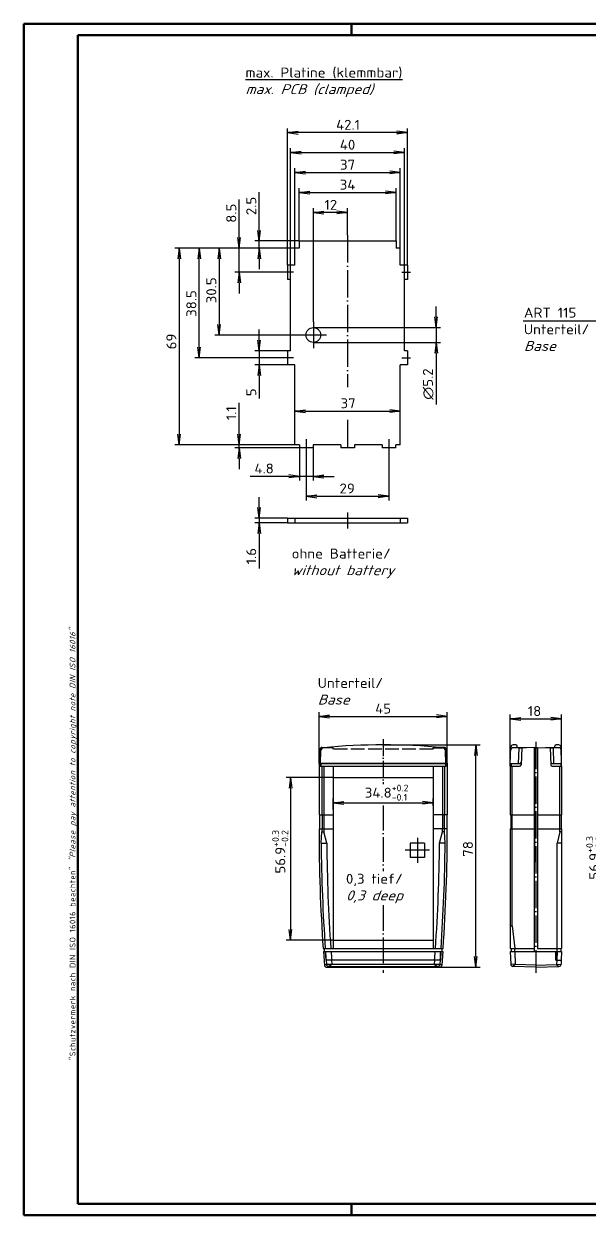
# Model space of a CAD drawing. Extents: x 1 to 593, y 1 to 419.
# Drawn here: x 1 to 199.3, y 1 to 419 of the extents above; entities that cross this region are included whole.
import ezdxf

# ---------------------------------------------------------------- set-up
doc = ezdxf.new("R2010")
doc.units = 0
doc.header["$LTSCALE"] = 0.4
doc.header["$MEASUREMENT"] = 0
doc.header["$PDMODE"] = 35
doc.header["$PDSIZE"] = -2
doc.linetypes.add('ACAD_ISO02W100', pattern=[15, 12, -3])
doc.linetypes.add('ACAD_ISO04W100', pattern=[30.5, 24, -3, 0.5, -3])
doc.layers.get('0').update_dxf_attribs({"linetype": 'CONTINUOUS'})
doc.layers.get('DEFPOINTS').update_dxf_attribs({"linetype": 'CONTINUOUS'})
doc.styles.get("Standard").update_dxf_attribs({"font": 'ISOCP.shx', "width": 1.2})
doc.dimstyles.new('PHOENIX', dxfattribs={"dimtxt": 3.5, "dimasz": 3.72, "dimexe": 1.5, "dimexo": 0, "dimgap": 2, "dimtad": 1, "dimdsep": 46, "dimtxsty": 'STANDARD', "dimblk1": '_OPEN15', "dimblk2": '_OPEN15', "dimsah": 1, "dimcen": 0, "dimclrd": 1, "dimclre": 1, "dimclrt": 5, "dimadec": 0, "dimazin": 0, "dimtfac": 0.666667, "dimtmove": 0, "dimatfit": 0, "dimldrblk": '_OPEN15', "dimfxl": 1, "dimtolj": 1, "dimarcsym": 0})

# ---------------------------------------------------------------- blocks, each defined once
blk = doc.blocks.new('_OPEN15', base_point=(1, 0))
at = {"color": 0, "linetype": 'ByBlock'}
for p, q in [((1, 0), (0, 0.13)), ((0, 0), (1, 0)), ((1, 0), (0, -0.13))]:
    blk.add_line(p, q, dxfattribs=at)
blk = doc.blocks.new('*D6')
at = {"color": 1, "linetype": 'Continuous', "lineweight": -2}
for p, q in [((109.56, 154.51), (93.06, 154.51)), ((94.56, 150.79), (94.56, 101.23)), ((109.56, 97.51), (93.06, 97.51))]:
    blk.add_line(p, q, dxfattribs=at)
at = {"layer": 'DEFPOINTS', "color": 0, "linetype": 'Continuous'}
for p in [(109.56, 154.51), (94.56, 97.51), (109.56, 97.51)]:
    blk.add_point(p, dxfattribs=at)
at = {"color": 1, "linetype": 'Continuous', "lineweight": -2, "xscale": 3.72, "yscale": 3.72, "zscale": 3.72}
for p, rotation in [((94.56, 154.51), 90), ((94.56, 97.51), 270)]:
    blk.add_blockref('_OPEN15', p, dxfattribs=dict(at, rotation=rotation))
at = {"color": 5, "linetype": 'Continuous', "insert": (90.97, 128.51), "char_height": 3.5, "attachment_point": 5, "rotation": 90}
blk.add_mtext('\\A1;56.9{\\H0.666x;\\S+0.3^ -0.2;}', dxfattribs=at)
blk = doc.blocks.new('*D9')
at = {"color": 1, "linetype": 'Continuous', "lineweight": -2}
for p, q in [((127.06, 166.01), (161.06, 166.01)), ((159.56, 91.73), (159.56, 162.29)), ((146.88, 88.01), (161.06, 88.01))]:
    blk.add_line(p, q, dxfattribs=at)
at = {"layer": 'DEFPOINTS', "color": 0, "linetype": 'Continuous'}
for p in [(127.06, 166.01), (159.56, 166.01), (146.88, 88.01)]:
    blk.add_point(p, dxfattribs=at)
at = {"color": 1, "linetype": 'Continuous', "lineweight": -2, "xscale": 3.72, "yscale": 3.72, "zscale": 3.72}
for p, rotation in [((159.56, 166.01), 90), ((159.56, 88.01), 270)]:
    blk.add_blockref('_OPEN15', p, dxfattribs=dict(at, rotation=rotation))
at = {"color": 5, "linetype": 'Continuous', "insert": (156.81, 129.51), "char_height": 3.5, "attachment_point": 5, "rotation": 90}
blk.add_mtext('\\A1;78', dxfattribs=at)
blk = doc.blocks.new('*D10')
at = {"color": 1, "linetype": 'Continuous', "lineweight": -2}
for p, q in [((104.56, 159.58), (104.56, 177.51)), ((108.28, 176.01), (145.84, 176.01)), ((149.56, 159.58), (149.56, 177.51))]:
    blk.add_line(p, q, dxfattribs=at)
at = {"layer": 'DEFPOINTS', "color": 0, "linetype": 'Continuous'}
for p in [(149.56, 176.01), (104.56, 159.58), (149.56, 159.58)]:
    blk.add_point(p, dxfattribs=at)
at = {"color": 1, "linetype": 'Continuous', "lineweight": -2, "xscale": 3.72, "yscale": 3.72, "zscale": 3.72, "rotation": 180}
blk.add_blockref('_OPEN15', (104.56, 176.01), dxfattribs=at)
at = {"color": 1, "linetype": 'Continuous', "lineweight": -2, "xscale": 3.72, "yscale": 3.72, "zscale": 3.72}
blk.add_blockref('_OPEN15', (149.56, 176.01), dxfattribs=at)
at = {"color": 5, "linetype": 'Continuous', "insert": (127.06, 178.76), "char_height": 3.5, "attachment_point": 5}
blk.add_mtext('\\A1;45', dxfattribs=at)
blk = doc.blocks.new('*D11')
at = {"color": 1, "linetype": 'Continuous', "lineweight": -2}
for p, q in [((109.56, 143.33), (109.56, 147.2)), ((144.56, 144.66), (144.56, 147.2)), ((113.28, 145.7), (140.84, 145.7))]:
    blk.add_line(p, q, dxfattribs=at)
at = {"layer": 'DEFPOINTS', "color": 0, "linetype": 'Continuous'}
for p in [(109.56, 143.33), (144.56, 145.7), (144.56, 144.66)]:
    blk.add_point(p, dxfattribs=at)
at = {"color": 1, "linetype": 'Continuous', "lineweight": -2, "xscale": 3.72, "yscale": 3.72, "zscale": 3.72, "rotation": 180}
blk.add_blockref('_OPEN15', (109.56, 145.7), dxfattribs=at)
at = {"color": 1, "linetype": 'Continuous', "lineweight": -2, "xscale": 3.72, "yscale": 3.72, "zscale": 3.72}
blk.add_blockref('_OPEN15', (144.56, 145.7), dxfattribs=at)
at = {"color": 5, "linetype": 'Continuous', "insert": (128.29, 149.24), "char_height": 3.5, "attachment_point": 5}
blk.add_mtext('\\A1;34.8{\\H0.666x;\\S+0.2^ -0.1;}', dxfattribs=at)
blk = doc.blocks.new('*D12')
at = {"color": 1, "linetype": 'Continuous', "lineweight": -2}
for p, q in [((171.67, 158.51), (171.67, 176.61)), ((189.67, 158.51), (189.67, 176.61)), ((175.39, 175.11), (185.95, 175.11))]:
    blk.add_line(p, q, dxfattribs=at)
at = {"layer": 'DEFPOINTS', "color": 0, "linetype": 'Continuous'}
for p in [(189.67, 175.11), (171.67, 158.51), (189.67, 158.51)]:
    blk.add_point(p, dxfattribs=at)
at = {"color": 1, "linetype": 'Continuous', "lineweight": -2, "xscale": 3.72, "yscale": 3.72, "zscale": 3.72, "rotation": 180}
blk.add_blockref('_OPEN15', (171.67, 175.11), dxfattribs=at)
at = {"color": 1, "linetype": 'Continuous', "lineweight": -2, "xscale": 3.72, "yscale": 3.72, "zscale": 3.72}
blk.add_blockref('_OPEN15', (189.67, 175.11), dxfattribs=at)
at = {"color": 5, "linetype": 'Continuous', "insert": (180.17, 177.86), "char_height": 3.5, "attachment_point": 5}
blk.add_mtext('\\A1;18', dxfattribs=at)
blk = doc.blocks.new('*D13')
at = {"color": 1, "linetype": 'Continuous', "lineweight": -2}
for p, q in [((219.67, 154.51), (203.22, 154.51)), ((204.72, 150.79), (204.72, 101.23)), ((219.67, 97.51), (203.22, 97.51))]:
    blk.add_line(p, q, dxfattribs=at)
at = {"layer": 'DEFPOINTS', "color": 0, "linetype": 'Continuous'}
for p in [(219.67, 154.51), (204.72, 97.51), (219.67, 97.51)]:
    blk.add_point(p, dxfattribs=at)
at = {"color": 1, "linetype": 'Continuous', "lineweight": -2, "xscale": 3.72, "yscale": 3.72, "zscale": 3.72}
for p, rotation in [((204.72, 154.51), 90), ((204.72, 97.51), 270)]:
    blk.add_blockref('_OPEN15', p, dxfattribs=dict(at, rotation=rotation))
at = {"color": 5, "linetype": 'Continuous', "insert": (201.12, 126.38), "char_height": 3.5, "attachment_point": 5, "rotation": 90}
blk.add_mtext('\\A1;56.9{\\H0.666x;\\S+0.3^ -0.2;}', dxfattribs=at)
blk = doc.blocks.new('*D15')
at = {"color": 1, "linetype": 'ByBlock'}
for p, q in [((96.08, 271.32), (96.08, 284.63)), ((133.08, 271.32), (133.08, 284.63)), ((99.8, 283.13), (129.36, 283.13))]:
    blk.add_line(p, q, dxfattribs=at)
at = {"layer": 'DEFPOINTS', "color": 0, "linetype": 'ByBlock'}
for p in [(133.08, 283.13), (96.08, 271.32), (133.08, 271.32)]:
    blk.add_point(p, dxfattribs=at)
at = {"color": 1, "linetype": 'ByBlock', "xscale": 3.72, "yscale": 3.72, "zscale": 3.72, "rotation": 180}
blk.add_blockref('_OPEN15', (96.08, 283.13), dxfattribs=at)
at = {"color": 1, "linetype": 'ByBlock', "xscale": 3.72, "yscale": 3.72, "zscale": 3.72}
blk.add_blockref('_OPEN15', (133.08, 283.13), dxfattribs=at)
at = {"color": 5, "linetype": 'ByBlock', "insert": (114.75, 285.88), "char_height": 3.5, "attachment_point": 5}
blk.add_mtext('\\A1;37', dxfattribs=at)
blk = doc.blocks.new('*D16')
at = {"color": 1, "linetype": 'ByBlock'}
for p, q in [((100.08, 268.22), (100.08, 251.72)), ((129.08, 268.22), (129.08, 251.72)), ((103.8, 253.22), (125.36, 253.22))]:
    blk.add_line(p, q, dxfattribs=at)
at = {"layer": 'DEFPOINTS', "color": 0, "linetype": 'ByBlock'}
for p in [(100.08, 268.22), (129.08, 268.22), (129.08, 253.22)]:
    blk.add_point(p, dxfattribs=at)
at = {"color": 1, "linetype": 'ByBlock', "xscale": 3.72, "yscale": 3.72, "zscale": 3.72, "rotation": 180}
blk.add_blockref('_OPEN15', (100.08, 253.22), dxfattribs=at)
at = {"color": 1, "linetype": 'ByBlock', "xscale": 3.72, "yscale": 3.72, "zscale": 3.72}
blk.add_blockref('_OPEN15', (129.08, 253.22), dxfattribs=at)
at = {"color": 5, "linetype": 'ByBlock', "insert": (114.44, 255.97), "char_height": 3.5, "attachment_point": 5}
blk.add_mtext('\\A1;29', dxfattribs=at)
blk = doc.blocks.new('*D17')
at = {"color": 1, "linetype": 'ByBlock'}
for p, q in [((93.53, 334.32), (93.53, 382.32)), ((131.91, 380.82), (97.25, 380.82)), ((135.63, 334.32), (135.63, 382.32))]:
    blk.add_line(p, q, dxfattribs=at)
at = {"layer": 'DEFPOINTS', "color": 0, "linetype": 'ByBlock'}
for p in [(93.53, 380.82), (93.53, 334.32), (135.63, 334.32)]:
    blk.add_point(p, dxfattribs=at)
at = {"color": 1, "linetype": 'ByBlock', "xscale": 3.72, "yscale": 3.72, "zscale": 3.72, "rotation": 180}
blk.add_blockref('_OPEN15', (93.53, 380.82), dxfattribs=at)
at = {"color": 1, "linetype": 'ByBlock', "xscale": 3.72, "yscale": 3.72, "zscale": 3.72}
blk.add_blockref('_OPEN15', (135.63, 380.82), dxfattribs=at)
at = {"color": 5, "linetype": 'ByBlock', "insert": (114.75, 383.57), "char_height": 3.5, "attachment_point": 5}
blk.add_mtext('\\A1;42.1', dxfattribs=at)
blk = doc.blocks.new('*D18')
at = {"color": 1, "linetype": 'ByBlock'}
for p, q in [((97.58, 342.82), (97.58, 361.32)), ((101.3, 359.82), (127.86, 359.82)), ((131.58, 342.82), (131.58, 361.32))]:
    blk.add_line(p, q, dxfattribs=at)
at = {"layer": 'DEFPOINTS', "color": 0, "linetype": 'ByBlock'}
for p in [(131.58, 359.82), (97.58, 342.82), (131.58, 342.82)]:
    blk.add_point(p, dxfattribs=at)
at = {"color": 1, "linetype": 'ByBlock', "xscale": 3.72, "yscale": 3.72, "zscale": 3.72, "rotation": 180}
blk.add_blockref('_OPEN15', (97.58, 359.82), dxfattribs=at)
at = {"color": 1, "linetype": 'ByBlock', "xscale": 3.72, "yscale": 3.72, "zscale": 3.72}
blk.add_blockref('_OPEN15', (131.58, 359.82), dxfattribs=at)
at = {"color": 5, "linetype": 'ByBlock', "insert": (114.58, 362.57), "char_height": 3.5, "attachment_point": 5}
blk.add_mtext('\\A1;34', dxfattribs=at)
blk = doc.blocks.new('*D19')
at = {"color": 1, "linetype": 'ByBlock'}
for p, q in [((94.58, 329.32), (94.58, 375.32)), ((98.3, 373.82), (130.86, 373.82)), ((134.58, 329.32), (134.58, 375.32))]:
    blk.add_line(p, q, dxfattribs=at)
at = {"layer": 'DEFPOINTS', "color": 0, "linetype": 'ByBlock'}
for p in [(134.58, 373.82), (94.58, 329.32), (134.58, 329.32)]:
    blk.add_point(p, dxfattribs=at)
at = {"color": 1, "linetype": 'ByBlock', "xscale": 3.72, "yscale": 3.72, "zscale": 3.72, "rotation": 180}
blk.add_blockref('_OPEN15', (94.58, 373.82), dxfattribs=at)
at = {"color": 1, "linetype": 'ByBlock', "xscale": 3.72, "yscale": 3.72, "zscale": 3.72}
blk.add_blockref('_OPEN15', (134.58, 373.82), dxfattribs=at)
at = {"color": 5, "linetype": 'ByBlock', "insert": (114.58, 376.57), "char_height": 3.5, "attachment_point": 5}
blk.add_mtext('\\A1;40', dxfattribs=at)
blk = doc.blocks.new('*D20')
at = {"color": 1, "linetype": 'ByBlock'}
for p, q in [((145.63, 316.14), (145.63, 319.86)), ((102.58, 312.42), (147.13, 312.42)), ((145.63, 312.42), (145.63, 307.22)), ((102.58, 307.22), (147.13, 307.22)), ((145.63, 303.5), (145.63, 285.39))]:
    blk.add_line(p, q, dxfattribs=at)
at = {"layer": 'DEFPOINTS', "color": 0, "linetype": 'ByBlock'}
for p in [(102.58, 312.42), (102.58, 307.22), (145.63, 307.22)]:
    blk.add_point(p, dxfattribs=at)
at = {"color": 1, "linetype": 'ByBlock', "xscale": 3.72, "yscale": 3.72, "zscale": 3.72}
for p, rotation in [((145.63, 312.42), 270), ((145.63, 307.22), 90)]:
    blk.add_blockref('_OPEN15', p, dxfattribs=dict(at, rotation=rotation))
at = {"color": 5, "linetype": 'ByBlock', "insert": (142.88, 292.59), "char_height": 3.5, "attachment_point": 5, "rotation": 90}
blk.add_mtext('\\A1;∅5.2', dxfattribs=at)
blk = doc.blocks.new('*D21')
at = {"color": 1, "linetype": 'Continuous', "lineweight": -2}
for p, q in [((102.58, 314.42), (102.58, 354.32)), ((110.86, 352.82), (106.3, 352.82)), ((114.58, 344.82), (114.58, 354.32))]:
    blk.add_line(p, q, dxfattribs=at)
at = {"layer": 'DEFPOINTS', "color": 0, "linetype": 'Continuous'}
for p in [(102.58, 352.82), (114.58, 344.82), (102.58, 314.42)]:
    blk.add_point(p, dxfattribs=at)
at = {"color": 1, "linetype": 'Continuous', "lineweight": -2, "xscale": 3.72, "yscale": 3.72, "zscale": 3.72, "rotation": 180}
blk.add_blockref('_OPEN15', (102.58, 352.82), dxfattribs=at)
at = {"color": 1, "linetype": 'Continuous', "lineweight": -2, "xscale": 3.72, "yscale": 3.72, "zscale": 3.72}
blk.add_blockref('_OPEN15', (114.58, 352.82), dxfattribs=at)
at = {"color": 5, "linetype": 'Continuous', "insert": (108.7, 355.49), "char_height": 3.5, "attachment_point": 5}
blk.add_mtext('\\A1;12', dxfattribs=at)
blk = doc.blocks.new('*D22')
at = {"color": 1, "linetype": 'ByBlock'}
for p, q in [((96.08, 340.32), (96.08, 368.32)), ((133.08, 340.32), (133.08, 368.32)), ((99.8, 366.82), (129.36, 366.82))]:
    blk.add_line(p, q, dxfattribs=at)
at = {"layer": 'DEFPOINTS', "color": 0, "linetype": 'ByBlock'}
for p in [(133.08, 366.82), (96.08, 340.32), (133.08, 340.32)]:
    blk.add_point(p, dxfattribs=at)
at = {"color": 1, "linetype": 'ByBlock', "xscale": 3.72, "yscale": 3.72, "zscale": 3.72, "rotation": 180}
blk.add_blockref('_OPEN15', (96.08, 366.82), dxfattribs=at)
at = {"color": 1, "linetype": 'ByBlock', "xscale": 3.72, "yscale": 3.72, "zscale": 3.72}
blk.add_blockref('_OPEN15', (133.08, 366.82), dxfattribs=at)
at = {"color": 5, "linetype": 'ByBlock', "insert": (114.58, 369.57), "char_height": 3.5, "attachment_point": 5}
blk.add_mtext('\\A1;37', dxfattribs=at)
blk = doc.blocks.new('*D23')
at = {"color": 1, "linetype": 'ByBlock'}
for p, q in [((76.53, 344.04), (76.53, 357.33)), ((96.83, 340.32), (75.03, 340.32)), ((76.53, 331.82), (76.53, 340.32)), ((92.53, 331.82), (75.03, 331.82)), ((76.53, 328.1), (76.53, 324.38))]:
    blk.add_line(p, q, dxfattribs=at)
at = {"layer": 'DEFPOINTS', "color": 0, "linetype": 'ByBlock'}
for p in [(76.53, 340.32), (96.83, 340.32), (92.53, 331.82)]:
    blk.add_point(p, dxfattribs=at)
at = {"color": 1, "linetype": 'ByBlock', "xscale": 3.72, "yscale": 3.72, "zscale": 3.72}
for p, rotation in [((76.53, 340.32), 270), ((76.53, 331.82), 90)]:
    blk.add_blockref('_OPEN15', p, dxfattribs=dict(at, rotation=rotation))
at = {"color": 5, "linetype": 'ByBlock', "insert": (73.78, 352.55), "char_height": 3.5, "attachment_point": 5, "rotation": 90}
blk.add_mtext('\\A1;8.5', dxfattribs=at)
blk = doc.blocks.new('*D24')
at = {"color": 1, "linetype": 'ByBlock'}
for p, q in [((83.53, 346.54), (83.53, 359.96)), ((97.58, 342.82), (82.03, 342.82)), ((83.53, 340.32), (83.53, 342.82)), ((96.08, 340.32), (82.03, 340.32)), ((83.53, 336.6), (83.53, 332.88))]:
    blk.add_line(p, q, dxfattribs=at)
at = {"layer": 'DEFPOINTS', "color": 0, "linetype": 'ByBlock'}
for p in [(97.58, 342.82), (83.53, 340.32), (96.08, 340.32)]:
    blk.add_point(p, dxfattribs=at)
at = {"color": 1, "linetype": 'ByBlock', "xscale": 3.72, "yscale": 3.72, "zscale": 3.72}
for p, rotation in [((83.53, 342.82), 270), ((83.53, 340.32), 90)]:
    blk.add_blockref('_OPEN15', p, dxfattribs=dict(at, rotation=rotation))
at = {"color": 5, "linetype": 'ByBlock', "insert": (80.78, 355.11), "char_height": 3.5, "attachment_point": 5, "rotation": 90}
blk.add_mtext('\\A1;2.5', dxfattribs=at)
blk = doc.blocks.new('*D25')
at = {"color": 1, "linetype": 'ByBlock'}
for p, q in [((76.53, 275.04), (76.53, 286.01)), ((96.08, 271.32), (75.03, 271.32)), ((97.68, 270.22), (75.03, 270.22)), ((76.53, 270.22), (76.53, 271.32)), ((76.53, 266.5), (76.53, 262.78))]:
    blk.add_line(p, q, dxfattribs=at)
at = {"layer": 'DEFPOINTS', "color": 0, "linetype": 'ByBlock'}
for p in [(76.53, 271.32), (96.08, 271.32), (97.68, 270.22)]:
    blk.add_point(p, dxfattribs=at)
at = {"color": 1, "linetype": 'ByBlock', "xscale": 3.72, "yscale": 3.72, "zscale": 3.72}
for p, rotation in [((76.53, 271.32), 270), ((76.53, 270.22), 90)]:
    blk.add_blockref('_OPEN15', p, dxfattribs=dict(at, rotation=rotation))
at = {"color": 5, "linetype": 'ByBlock', "insert": (73.78, 282.39), "char_height": 3.5, "attachment_point": 5, "rotation": 90}
blk.add_mtext('\\A1;1.1', dxfattribs=at)
blk = doc.blocks.new('*D26')
at = {"color": 1, "linetype": 'ByBlock'}
for p, q in [((96.08, 340.32), (54.03, 340.32)), ((55.53, 336.6), (55.53, 275.04)), ((96.08, 271.32), (54.03, 271.32))]:
    blk.add_line(p, q, dxfattribs=at)
at = {"layer": 'DEFPOINTS', "color": 0, "linetype": 'ByBlock'}
for p in [(96.08, 340.32), (55.53, 271.32), (96.08, 271.32)]:
    blk.add_point(p, dxfattribs=at)
at = {"color": 1, "linetype": 'ByBlock', "xscale": 3.72, "yscale": 3.72, "zscale": 3.72}
for p, rotation in [((55.53, 340.32), 90), ((55.53, 271.32), 270)]:
    blk.add_blockref('_OPEN15', p, dxfattribs=dict(at, rotation=rotation))
at = {"color": 5, "linetype": 'ByBlock', "insert": (52.78, 307.56), "char_height": 3.5, "attachment_point": 5, "rotation": 90}
blk.add_mtext('\\A1;69', dxfattribs=at)
blk = doc.blocks.new('*D27')
at = {"color": 1, "linetype": 'ByBlock'}
for p, q in [((83.53, 249.26), (83.53, 252.98)), ((93.53, 245.54), (82.03, 245.54)), ((93.53, 243.94), (82.03, 243.94)), ((83.53, 245.54), (83.53, 243.94)), ((83.53, 240.22), (83.53, 227.94))]:
    blk.add_line(p, q, dxfattribs=at)
at = {"layer": 'DEFPOINTS', "color": 0, "linetype": 'ByBlock'}
for p in [(83.53, 243.94), (93.53, 245.54), (93.53, 243.94)]:
    blk.add_point(p, dxfattribs=at)
at = {"color": 1, "linetype": 'ByBlock', "xscale": 3.72, "yscale": 3.72, "zscale": 3.72}
for p, rotation in [((83.53, 245.54), 270), ((83.53, 243.94), 90)]:
    blk.add_blockref('_OPEN15', p, dxfattribs=dict(at, rotation=rotation))
at = {"color": 5, "linetype": 'ByBlock', "insert": (80.78, 232.22), "char_height": 3.5, "attachment_point": 5, "rotation": 90}
blk.add_mtext('\\A1;1.6', dxfattribs=at)
blk = doc.blocks.new('*D28')
at = {"color": 1, "linetype": 'ByBlock'}
for p, q in [((97.68, 270.22), (97.68, 258.72)), ((102.48, 270.22), (102.48, 258.72)), ((93.96, 260.22), (80.36, 260.22)), ((102.48, 260.22), (97.68, 260.22)), ((106.2, 260.22), (109.92, 260.22))]:
    blk.add_line(p, q, dxfattribs=at)
at = {"layer": 'DEFPOINTS', "color": 0, "linetype": 'ByBlock'}
for p in [(97.68, 270.22), (102.48, 270.22), (102.48, 260.22)]:
    blk.add_point(p, dxfattribs=at)
at = {"color": 1, "linetype": 'ByBlock', "xscale": 3.72, "yscale": 3.72, "zscale": 3.72}
blk.add_blockref('_OPEN15', (97.68, 260.22), dxfattribs=at)
at = {"color": 1, "linetype": 'ByBlock', "xscale": 3.72, "yscale": 3.72, "zscale": 3.72, "rotation": 180}
blk.add_blockref('_OPEN15', (102.48, 260.22), dxfattribs=at)
at = {"color": 5, "linetype": 'ByBlock', "insert": (85.3, 262.97), "char_height": 3.5, "attachment_point": 5}
blk.add_mtext('\\A1;4.8', dxfattribs=at)
blk = doc.blocks.new('*D29')
at = {"color": 1, "linetype": 'ByBlock'}
for p, q in [((96.08, 340.32), (61.03, 340.32)), ((62.53, 305.54), (62.53, 336.6)), ((92.53, 301.82), (61.03, 301.82))]:
    blk.add_line(p, q, dxfattribs=at)
at = {"layer": 'DEFPOINTS', "color": 0, "linetype": 'ByBlock'}
for p in [(62.53, 340.32), (96.08, 340.32), (92.53, 301.82)]:
    blk.add_point(p, dxfattribs=at)
at = {"color": 1, "linetype": 'ByBlock', "xscale": 3.72, "yscale": 3.72, "zscale": 3.72}
for p, rotation in [((62.53, 340.32), 90), ((62.53, 301.82), 270)]:
    blk.add_blockref('_OPEN15', p, dxfattribs=dict(at, rotation=rotation))
at = {"color": 5, "linetype": 'ByBlock', "insert": (59.78, 320.86), "char_height": 3.5, "attachment_point": 5, "rotation": 90}
blk.add_mtext('\\A1;38.5', dxfattribs=at)
blk = doc.blocks.new('*D30')
at = {"color": 1, "linetype": 'ByBlock'}
for p, q in [((83.53, 308.04), (83.53, 311.76)), ((93.53, 304.32), (82.03, 304.32)), ((83.53, 304.32), (83.53, 299.32)), ((93.53, 299.32), (82.03, 299.32)), ((83.53, 295.6), (83.53, 287.56))]:
    blk.add_line(p, q, dxfattribs=at)
at = {"layer": 'DEFPOINTS', "color": 0, "linetype": 'ByBlock'}
for p in [(83.53, 304.32), (93.53, 304.32), (93.53, 299.32)]:
    blk.add_point(p, dxfattribs=at)
at = {"color": 1, "linetype": 'ByBlock', "xscale": 3.72, "yscale": 3.72, "zscale": 3.72}
for p, rotation in [((83.53, 304.32), 270), ((83.53, 299.32), 90)]:
    blk.add_blockref('_OPEN15', p, dxfattribs=dict(at, rotation=rotation))
at = {"color": 5, "linetype": 'ByBlock', "insert": (80.78, 289.72), "char_height": 3.5, "attachment_point": 5, "rotation": 90}
blk.add_mtext('\\A1;5', dxfattribs=at)
blk = doc.blocks.new('*D31')
at = {"color": 1, "linetype": 'ByBlock'}
for p, q in [((96.08, 340.32), (68.03, 340.32)), ((69.53, 336.6), (69.53, 313.54)), ((107.18, 309.82), (68.03, 309.82))]:
    blk.add_line(p, q, dxfattribs=at)
at = {"layer": 'DEFPOINTS', "color": 0, "linetype": 'ByBlock'}
for p in [(96.08, 340.32), (69.53, 309.82), (107.18, 309.82)]:
    blk.add_point(p, dxfattribs=at)
at = {"color": 1, "linetype": 'ByBlock', "xscale": 3.72, "yscale": 3.72, "zscale": 3.72}
for p, rotation in [((69.53, 340.32), 90), ((69.53, 309.82), 270)]:
    blk.add_blockref('_OPEN15', p, dxfattribs=dict(at, rotation=rotation))
at = {"color": 5, "linetype": 'ByBlock', "insert": (66.78, 325.5), "char_height": 3.5, "attachment_point": 5, "rotation": 90}
blk.add_mtext('\\A1;30.5', dxfattribs=at)

msp = doc.modelspace()

# ---------------------------------------------------------------- linework, layer by layer
at = {"color": 1, "linetype": 'Continuous', "lineweight": 50}
for p, q in [((1, 1), (1, 419)), ((1, 419), (593, 419)), ((116, 419), (116, 415)), ((116, 5), (116, 1)), ((593, 1), (1, 1))]:
    msp.add_line(p, q, dxfattribs=at)
at = {"color": 3, "linetype": 'Continuous', "lineweight": 50}
for p, q in [((20, 415), (589, 415)), ((20, 5), (20, 415)), ((589, 5), (20, 5))]:
    msp.add_line(p, q, dxfattribs=at)
at = {"color": 7, "linetype": 'Continuous'}
for p, q in [((97.5781524, 342.8219675), (131.5781524, 342.8219675)), ((97.5781524, 342.8219675), (97.5781524, 340.3219675)), ((131.5781524, 342.8219675), (131.5781524, 340.3219675)), ((97.5781524, 340.3219675), (96.0781524, 340.3219675)), ((96.0781524, 334.3219675), (96.0781524, 340.3219675)), ((133.0781524, 340.3219675), (131.5781524, 340.3219675)), ((133.0781524, 334.3219675), (133.0781524, 340.3219675)), ((93.5281524, 334.3219675), (93.5281524, 329.3219675)), ((96.0781524, 334.3219675), (93.5281524, 334.3219675)), ((135.6281524, 334.3219675), (133.0781524, 334.3219675)), ((135.6281524, 334.3219675), (135.6281524, 329.3219675)), ((94.5781524, 329.3219675), (93.5281524, 329.3219675)), ((94.5781524, 304.3219675), (94.5781524, 329.3219675)), ((134.5781524, 304.3219675), (134.5781524, 329.3219675)), ((135.6281524, 329.3219675), (134.5781524, 329.3219675)), ((93.5281524, 304.3219675), (93.5281524, 299.3219675)), ((94.5781524, 304.3219675), (93.5281524, 304.3219675)), ((135.6281524, 304.3219675), (134.5781524, 304.3219675)), ((135.6281524, 304.3219675), (135.6281524, 299.3219675)), ((96.0781524, 299.3219675), (93.5281524, 299.3219675)), ((96.0781524, 271.3219675), (96.0781524, 299.3219675)), ((133.0781524, 271.3219675), (133.0781524, 299.3219675)), ((135.6281524, 299.3219675), (133.0781524, 299.3219675)), ((97.6781524, 271.3219675), (96.0781524, 271.3219675)), ((97.6781524, 271.3219675), (97.6781524, 270.2219675)), ((102.4781524, 270.2219675), (97.6781524, 270.2219675)), ((112.1781524, 271.3219675), (102.4781524, 271.3219675)), ((102.4781524, 271.3219675), (102.4781524, 270.2219675)), ((112.1781524, 271.3219675), (112.1781524, 270.2219675)), ((116.9781524, 270.2219675), (112.1781524, 270.2219675)), ((126.6781524, 271.3219675), (116.9781524, 271.3219675)), ((116.9781524, 271.3219675), (116.9781524, 270.2219675)), ((126.6781524, 271.3219675), (126.6781524, 270.2219675)), ((131.4781524, 270.2219675), (126.6781524, 270.2219675)), ((131.4781524, 270.2219675), (131.4781524, 271.3219675)), ((133.0781524, 271.3219675), (131.4781524, 271.3219675)), ((93.5281524, 245.5416477), (135.6281524, 245.5416477)), ((93.5281524, 245.5416477), (93.5281524, 243.9416477)), ((93.5281524, 243.9416477), (135.6281524, 243.9416477)), ((96.0781524, 245.5416477), (96.0781524, 243.9416477)), ((133.0781524, 245.5416477), (133.0781524, 243.9416477)), ((135.6281524, 245.5416477), (135.6281524, 243.9416477)), ((104.5608114, 159.4783311), (104.7237933, 164.1455235)), ((104.9332962, 159.428249), (105.092537, 163.9883103)), ((105.0760246, 159.510624), (105.2343868, 164.0455235)), ((105.7231842, 165.110624), (107.3619391, 165.110624)), ((148.400694, 165.110624), (146.7619391, 165.110624)), ((149.0478535, 159.510624), (148.8894913, 164.0455235)), ((149.1905819, 159.428249), (149.0313411, 163.9883103)), ((149.5630668, 159.4783311), (149.4000848, 164.1455235)), ((171.6671298, 159.510624), (171.8671531, 165.2385436)), ((177.3035044, 165.010624), (172.631745, 165.010624)), ((173.5777312, 166.010624), (172.6666658, 166.010624)), ((174.1233854, 165.010624), (174.0758285, 165.5542019)), ((174.6595361, 164.810624), (174.474456, 159.510624)), ((174.6595361, 164.810624), (174.6595361, 165.010624)), ((175.6601456, 164.810624), (174.6595361, 164.810624)), ((175.6651318, 164.9534108), (175.4569958, 158.9931742)), ((180.1671298, 165.110624), (175.6651318, 164.9534108)), ((180.1671298, 93.510624), (180.1671298, 165.110624)), ((181.1671298, 165.010624), (180.1671298, 165.010624)), ((180.1671298, 164.810624), (180.1671298, 124.8897149)), ((181.1671298, 164.810624), (180.1671298, 164.810624)), ((181.1671298, 165.110624), (181.1671298, 94.510624)), ((181.1671298, 165.110624), (185.6691277, 164.9534108)), ((188.7025145, 165.010624), (184.0307551, 165.010624)), ((185.6691277, 164.9534108), (185.8772637, 158.9931742)), ((186.6747234, 164.810624), (185.6741139, 164.810624)), ((186.6747234, 164.810624), (186.6747234, 165.010624)), ((186.6747234, 164.810624), (186.8598035, 159.510624)), ((187.2108741, 165.010624), (187.258431, 165.5542019)), ((188.6675937, 166.010624), (187.7565283, 166.010624)), ((189.6671298, 159.510624), (189.4671064, 165.2385436)), ((104.5619391, 159.5820648), (104.5619391, 141.510624)), ((104.9309233, 158.510624), (104.9309233, 159.510624)), ((149.0478535, 159.510624), (105.0760246, 159.510624)), ((105.2334441, 159.510624), (148.890434, 159.510624)), ((105.2334441, 159.510624), (105.2334441, 158.510624)), ((148.890434, 159.510624), (148.890434, 158.510624)), ((149.1929548, 158.510624), (149.1929548, 159.510624)), ((149.5619391, 159.5820648), (149.5619391, 141.510624)), ((171.6671298, 159.510624), (174.9922211, 159.510624)), ((171.9671298, 159.510624), (171.9671298, 158.510624)), ((186.3420384, 159.510624), (189.6671298, 159.510624)), ((189.3671298, 159.510624), (189.3671298, 158.510624)), ((104.9309233, 158.510624), (149.1929548, 158.510624)), ((109.5619391, 158.510624), (109.5619391, 94.510624)), ((144.5619391, 158.510624), (144.5619391, 94.510624)), ((171.6671298, 158.510624), (174.9573004, 158.510624)), ((171.6671298, 158.510624), (171.6671298, 141.510624)), ((186.3769591, 158.510624), (189.6671298, 158.510624)), ((189.6671298, 158.510624), (189.6671298, 141.510624)), ((109.5619391, 154.510624), (144.5619391, 154.510624)), ((104.5619391, 141.510624), (109.5619391, 141.510624)), ((104.7119391, 141.510624), (104.7119391, 136.510624)), ((149.5619391, 141.510624), (144.5619391, 141.510624)), ((149.4119391, 141.510624), (149.4119391, 136.510624)), ((171.6671298, 141.510624), (180.1671298, 141.510624)), ((171.8171298, 141.510624), (171.8171298, 136.510624)), ((181.1671298, 141.510624), (189.6671298, 141.510624)), ((189.5171298, 141.510624), (189.5171298, 136.510624)), ((104.5619391, 136.510624), (109.5619391, 136.510624)), ((149.5619391, 136.510624), (144.5619391, 136.510624)), ((171.6671298, 136.510624), (171.6671298, 94.510624)), ((171.6671298, 136.510624), (180.1671298, 136.510624)), ((181.1671298, 136.510624), (189.6671298, 136.510624)), ((189.6671298, 136.510624), (189.6671298, 94.510624)), ((141.5619391, 131.510624), (136.5619391, 131.510624)), ((136.5619391, 131.510624), (136.5619391, 126.510624)), ((141.5619391, 131.510624), (141.5619391, 126.510624)), ((141.5619391, 126.510624), (136.5619391, 126.510624)), ((109.5619391, 97.510624), (144.5619391, 97.510624)), ((106.021551, 94.510624), (148.1023271, 94.510624)), ((106.1119391, 93.510624), (148.0119391, 93.510624)), ((106.1119391, 93.510624), (106.4444974, 88.7548188)), ((106.7688386, 93.510624), (106.978619, 90.510624)), ((147.3550395, 93.510624), (147.1452591, 90.510624)), ((148.0119391, 93.510624), (147.6793808, 88.7548188)), ((171.6671298, 94.510624), (180.1671298, 94.510624)), ((171.6671298, 93.510624), (187.6671298, 93.510624)), ((171.6671298, 93.510624), (171.8224045, 89.064137)), ((171.9671298, 94.510624), (171.9671298, 93.510624)), ((180.1671298, 93.510624), (189.6671298, 93.510624)), ((181.1671298, 94.510624), (189.6671298, 94.510624)), ((187.6671298, 90.510624), (187.6671298, 93.510624)), ((187.6671298, 93.510624), (187.6671298, 90.510624)), ((189.3671298, 94.510624), (189.3671298, 93.510624)), ((189.6671298, 93.510624), (189.5623674, 90.510624)), ((147.1452591, 90.510624), (106.978619, 90.510624)), ((107.2425486, 88.010624), (146.8813295, 88.010624)), ((180.6671298, 88.010624), (172.5939976, 88.292544)), ((180.6671298, 88.010624), (188.7402619, 88.292544)), ((187.6671298, 90.510624), (189.5623674, 90.510624)), ((187.6671298, 90.510624), (189.5623674, 90.510624)), ((189.5623674, 90.510624), (189.511855, 89.064137))]:
    msp.add_line(p, q, dxfattribs=at)
at = {"color": 1, "linetype": 'ACAD_ISO04W100'}
for p, q in [((114.5781524, 344.8219675), (114.5781524, 291.4772302)), ((95.5781524, 331.8219675), (92.5281524, 331.8219675)), ((133.5781524, 331.8219675), (136.6281524, 331.8219675)), ((102.5781524, 314.4219675), (102.5781524, 305.2219675)), ((97.9781524, 309.8219675), (107.1781524, 309.8219675)), ((95.5781524, 301.8219675), (92.5281524, 301.8219675)), ((133.5781524, 301.8219675), (136.6281524, 301.8219675)), ((114.5781524, 280.0324871), (114.5781524, 269.3219675)), ((100.0781524, 273.3219675), (100.0781524, 268.2219675)), ((129.0781524, 273.3219675), (129.0781524, 268.2219675)), ((114.5781524, 247.5416477), (114.5781524, 241.9416477)), ((180.6671298, 167.1280844), (180.6671298, 86.010624)), ((139.0619391, 133.410624), (139.0619391, 124.610624)), ((143.3071909, 129.010624), (134.8166873, 129.010624)), ((180.6671298, 123.1841625), (180.6671298, 120.9724145)), ((180.6671298, 123.1841625), (180.6671298, 120.9724145))]:
    msp.add_line(p, q, dxfattribs=at)
at = {"color": 1, "linetype": 'Continuous'}
for p, q in [((176.1604184, 314.751), (203.2159954, 314.751)), ((105.092537, 163.9883103), (104.7237933, 164.1455235)), ((106.0147081, 164.9863333), (105.7231842, 165.110624)), ((148.10917, 164.9863333), (148.400694, 165.110624)), ((149.0313411, 163.9883103), (149.4000848, 164.1455235)), ((105.5085965, 158.510624), (105.5085965, 141.510624)), ((106.2880565, 158.510624), (106.2880565, 136.510624)), ((147.8358217, 158.510624), (147.8358217, 136.510624)), ((148.6152817, 158.510624), (148.6152817, 141.510624)), ((172.2870128, 102.510624), (172.2870128, 158.510624)), ((189.0472467, 135.510624), (189.0472467, 158.510624)), ((105.6547452, 141.510624), (105.6547452, 136.510624)), ((148.4691329, 141.510624), (148.4691329, 136.510624)), ((105.3163226, 131.510624), (105.5094242, 135.510624)), ((105.5094242, 135.510624), (106.2888853, 135.510624)), ((107.2772091, 131.510624), (106.2888853, 135.510624)), ((146.8466691, 131.510624), (147.8349929, 135.510624)), ((148.6144539, 135.510624), (147.8349929, 135.510624)), ((148.8075556, 131.510624), (148.6144539, 135.510624)), ((189.0472467, 135.510624), (188.0610691, 131.510624)), ((189.6671298, 135.510624), (189.0472467, 135.510624)), ((105.3327208, 131.510624), (107.2799642, 131.510624)), ((148.7911574, 131.510624), (146.843914, 131.510624)), ((188.0610691, 93.510624), (188.0610691, 131.510624)), ((189.6671298, 131.510624), (188.0610691, 131.510624)), ((171.6671298, 102.510624), (172.2870128, 102.510624)), ((172.2870128, 102.510624), (173.2731904, 94.510624)), ((173.2731904, 93.510624), (173.2731904, 94.510624)), ((173.2731904, 93.510624), (173.4304419, 89.0075295)), ((188.0630253, 93.5666406), (187.9563068, 90.510624)), ((106.4444974, 88.7548188), (107.13788, 89.064137)), ((107.0367317, 90.510624), (107.13788, 89.064137)), ((107.13788, 89.064137), (109.1034696, 89.0641188)), ((107.2425486, 88.010624), (107.9378471, 88.292544)), ((107.9378471, 88.292544), (109.1034696, 89.0641188)), ((107.9378471, 88.292544), (146.1860311, 88.292544)), ((109.0023201, 90.510624), (109.1034683, 89.064137)), ((109.1037308, 89.064137), (145.0201473, 89.064137)), ((145.0201473, 89.064137), (146.1860311, 88.292544)), ((145.0201473, 89.064137), (146.9859982, 89.064137)), ((145.1215581, 90.510624), (145.0204099, 89.064137)), ((146.8813295, 88.010624), (146.1860311, 88.292544)), ((147.0871464, 90.510624), (146.9859982, 89.064137)), ((147.6793808, 88.7548188), (146.9859982, 89.064137)), ((173.4304419, 89.0075295), (171.8224045, 89.064137)), ((173.4304419, 89.0075295), (172.5939976, 88.292544)), ((180.693086, 88.7539124), (173.4304419, 89.0075295)), ((180.6411735, 88.7539124), (187.9038176, 89.0075295)), ((187.9563068, 90.510624), (187.9038176, 89.0075295)), ((187.9038176, 89.0075295), (189.511855, 89.064137)), ((187.9038176, 89.0075295), (188.7402619, 88.292544))]:
    msp.add_line(p, q, dxfattribs=at)
at = {"color": 1, "linetype": 'ACAD_ISO04W100', "ltscale": 0.620384}
msp.add_line((127.0619391, 168.010624), (127.0619391, 152.252864), dxfattribs=at)
at = {"color": 5, "linetype": 'ACAD_ISO02W100'}
for p, q in [((109.5181947, 165.010624), (106.2337776, 165.010624)), ((109.5619391, 164.510624), (109.5181947, 165.010624)), ((144.5619391, 164.510624), (109.5619391, 164.510624)), ((144.5619391, 164.510624), (144.6056834, 165.010624)), ((144.6056834, 165.010624), (147.8901005, 165.010624))]:
    msp.add_line(p, q, dxfattribs=at)
at = {"color": 1, "linetype": 'ACAD_ISO04W100', "ltscale": 0.904084}
msp.add_line((127.0619391, 144.6986353), (127.0619391, 121.7348919), dxfattribs=at)
at = {"color": 1, "linetype": 'ACAD_ISO04W100', "ltscale": 0.937214}
msp.add_line((127.0619391, 109.8158648), (127.0619391, 86.010624), dxfattribs=at)
at = {"color": 7, "linetype": 'Continuous'}
msp.add_circle((102.5781524, 309.8219675), 2.6, dxfattribs=at)
for centre, radius, start, end in [((105.7231842, 164.110624), 1, 90, 178), ((106.0919279, 163.9534108), 1, 107.579965073, 178), ((106.2337776, 164.010624), 1, 90, 178), ((127.0619391, -52.3955306), 218.4061546, 84.502460964, 95.497539035), ((147.8901005, 164.010624), 1, 2, 90), ((148.0319503, 163.9534108), 1, 2, 72.420034927), ((148.400694, 164.110624), 1, 2, 90), ((172.631745, 164.210624), 0.8, 90, 178), ((172.6666658, 165.210624), 0.8, 90, 178), ((173.5777312, 165.510624), 0.5, 5, 90), ((187.7565283, 165.510624), 0.5, 90, 175), ((188.6675937, 165.210624), 0.8, 2, 90), ((188.7025145, 164.210624), 0.8, 2, 90), ((174.9573004, 159.010624), 0.5, 270, 358), ((174.9922211, 160.010624), 0.5, 270, 358), ((174.9922211, 160.010624), 0.5, 270, 358), ((186.3420384, 160.010624), 0.5, 182, 270), ((186.3420384, 160.010624), 0.5, 182, 270), ((186.3769591, 159.010624), 0.5, 182, 270), ((709.5619391, 136.510624), 605, 180, 183.9807600654), ((-455.4380609, 136.510624), 605, 356.0192399346, 0), ((759.5619391, 138.510624), 654.7, 183.8535450455, 183.9412624684), ((-505.4380609, 138.510624), 654.7, 356.0587375316, 356.1464549545), ((107.2425486, 88.810624), 0.8, 184, 270), ((146.8813295, 88.810624), 0.8, 270, 356), ((172.6219172, 89.0920566), 0.8, 182, 268), ((188.7123423, 89.0920566), 0.8, 272, 358)]:
    msp.add_arc(centre, radius, start, end, dxfattribs=at)
at = {"color": 1, "linetype": 'Continuous'}
for centre, radius, start, end in [((709.5619391, 136.510624), 604.0533426, 180, 180.0948522285), ((709.5619391, 136.510624), 603.2738826, 180, 180.0949747824), ((-455.4380609, 136.510624), 603.2738826, 359.9050252176, 0), ((-455.4380609, 136.510624), 604.0533426, 359.9051477715, 0), ((709.5619391, 136.510624), 604.2663031, 180.4740991932, 183.9856012894), ((709.5619391, 136.510624), 602.3054839, 180.4756426692, 183.9985975766), ((-455.4380609, 136.510624), 602.3054839, 356.0014024234, 359.5243573308), ((-455.4380609, 136.510624), 604.2663031, 356.0143987106, 359.5259008068), ((709.5619391, 136.510624), 604.2663031, 184.0806554538, 184.3658865198), ((709.5619391, 136.510624), 602.3054839, 184.0939627379, 184.3801274704), ((-455.4380609, 136.510624), 602.3054839, 355.6198725296, 355.9060372621), ((-455.4380609, 136.510624), 604.2663031, 355.6341134802, 355.9193445462), ((107.9378471, 89.092544), 0.8, 184, 270), ((146.1860311, 89.092544), 0.8, 270, 356)]:
    msp.add_arc(centre, radius, start, end, dxfattribs=at)

# ---------------------------------------------------------------- texts
at = {"color": 5, "linetype": 'Continuous', "char_height": 3.5, "attachment_point": 7}
for s, insert in [('{\\Lmax. Platine (klemmbar)}\\P{\\Q20;max. PCB (clamped)}', (78.7443229, 393.2698035)), ('ohne Batterie/\\P{\\Q20;without battery}', (94.9821365, 224.4932919)), ('Unterteil/\\P{\\Q20;Base }', (104.085938, 180.1524925)), ('0,3 tief/\\P{\\Q20;0,3 deep}', (114.0168849, 110.3793194))]:
    msp.add_mtext(s, dxfattribs=dict(at, insert=insert))
at = {"color": 1, "linetype": 'Continuous', "insert": (176.4314192, 304.2349072), "char_height": 3.5, "attachment_point": 7}
msp.add_mtext('{\\C5;ART 115}\\P{\\C5;Unterteil/\\P\\Q20;Base}', dxfattribs=at)
at = {"color": 7, "linetype": 'Continuous', "lineweight": 50, "insert": (19.7024872, 55.3935121), "char_height": 2, "attachment_point": 7, "rotation": 90}
msp.add_mtext('{\\T1.1;\\C1;"Schutzvermerk nach DIN ISO 16016 beachten" \\Q20;"Please pay attention to copyright note DIN ISO 16016"}', dxfattribs=at)

# ---------------------------------------------------------------- dimensions: what is measured, and where the dimension line sits
at = {"color": 3, "linetype": 'Continuous'}
for base, p1, p2, picture, middle in [((93.5281524, 380.8219675), (135.6281524, 334.3219675), (93.5281524, 334.3219675), '*D17', (114.7494661, 380.8219675)), ((133.0781524, 283.1256593), (96.0781524, 271.3219675), (133.0781524, 271.3219675), '*D15', (114.7494661, 283.1256593)), ((102.4781524, 260.2219675), (97.6781524, 270.2219675), (102.4781524, 270.2219675), '*D28', (85.3006524, 260.2219675)), ((129.0781524, 253.2219675), (100.0781524, 268.2219675), (129.0781524, 268.2219675), '*D16', (114.4399372, 253.2219675))]:
    dim = msp.add_linear_dim(base=base, p1=p1, p2=p2, dimstyle='PHOENIX', override={"dimgap": 1, "dimdec": 6, "dimtdec": 6}, dxfattribs=at)
    dim.commit()
    dim.dimension.update_dxf_attribs({"geometry": picture, "text_midpoint": middle, "dimtype": 160})
at = {"color": 1, "linetype": 'Continuous'}
dim = msp.add_linear_dim(base=(134.5781524, 373.8219675), p1=(94.5781524, 329.3219675), p2=(134.5781524, 329.3219675), text='40', dimstyle='PHOENIX', override={"dimgap": 1, "dimdec": 6, "dimtdec": 6}, dxfattribs=at)
dim.commit()
dim.dimension.update_dxf_attribs({"geometry": '*D19', "text_midpoint": (114.5781524, 373.8219675), "dimtype": 160})
at = {"color": 7, "linetype": 'Continuous'}
for base, p1, p2, override, picture, middle in [((133.0781524, 366.8219675), (96.0781524, 340.3219675), (133.0781524, 340.3219675), {"dimgap": 1, "dimdec": 6, "dimtdec": 6}, '*D22', (114.5781524, 366.8219675)), ((102.5781524, 352.8219675), (114.5781524, 344.8219675), (102.5781524, 314.4219675), {"dimgap": 1, "dimdec": 6, "dimtdec": 6, "dimtmove": 1, "dimatfit": 3}, '*D21', (108.6969377, 352.7441141)), ((149.5619391, 176.010624), (104.5619391, 159.5820648), (149.5619391, 159.5820648), {"dimgap": 1, "dimdec": 6, "dimtdec": 6}, '*D10', (127.0619391, 176.010624)), ((189.6671298, 175.110624), (171.6671298, 158.510624), (189.6671298, 158.510624), {"dimgap": 1, "dimdec": 6, "dimtdec": 6}, '*D12', (180.1671298, 175.110624))]:
    dim = msp.add_linear_dim(base=base, p1=p1, p2=p2, dimstyle='PHOENIX', override=override, dxfattribs=at)
    dim.commit()
    dim.dimension.update_dxf_attribs({"geometry": picture, "text_midpoint": middle, "dimtype": 160})
at = {"color": 5, "linetype": 'Continuous'}
dim = msp.add_linear_dim(base=(131.5781524, 359.8219675), p1=(97.5781524, 342.8219675), p2=(131.5781524, 342.8219675), dimstyle='PHOENIX', override={"dimgap": 1, "dimdec": 6, "dimtdec": 6}, dxfattribs=at)
dim.commit()
dim.dimension.update_dxf_attribs({"geometry": '*D18', "text_midpoint": (114.5781524, 359.8219675), "dimtype": 160})
dim = msp.add_linear_dim(base=(83.5281524, 340.3219675), p1=(97.5781524, 342.8219675), p2=(96.0781524, 340.3219675), angle=90, dimstyle='PHOENIX', override={"dimgap": 1, "dimdec": 6, "dimtdec": 6}, dxfattribs=at)
dim.commit()
dim.dimension.update_dxf_attribs({"geometry": '*D24', "text_midpoint": (83.5281524, 355.1123571), "dimtype": 160})
at = {"color": 1, "linetype": 'Continuous'}
for base, p1, p2, override, picture, middle in [((76.5281524, 340.3219675), (92.5281524, 331.8219675), (96.8281524, 340.3219675), {"dimgap": 1, "dimdec": 6, "dimtdec": 6}, '*D23', (76.5281524, 352.5456986)), ((62.5281524, 340.3219675), (92.5281524, 301.8219675), (96.0781524, 340.3219675), {"dimgap": 1, "dimdec": 6, "dimtdec": 6}, '*D29', (62.5281524, 320.8623808)), ((145.6281524, 307.2219675), (102.5781524, 312.4219675), (102.5781524, 307.2219675), {"dimgap": 1, "dimdec": 6, "dimpost": '%%c<>', "dimtdec": 6}, '*D20', (145.6281524, 292.5868125)), ((83.5281524, 304.3219675), (93.5281524, 299.3219675), (93.5281524, 304.3219675), {"dimgap": 1, "dimdec": 6, "dimtdec": 6}, '*D30', (83.5281524, 289.7232365)), ((76.5281524, 271.3219675), (97.6781524, 270.2219675), (96.0781524, 271.3219675), {"dimgap": 1, "dimdec": 6, "dimtdec": 6}, '*D25', (76.5281524, 282.3869675))]:
    dim = msp.add_linear_dim(base=base, p1=p1, p2=p2, angle=90, dimstyle='PHOENIX', override=override, dxfattribs=at)
    dim.commit()
    dim.dimension.update_dxf_attribs({"geometry": picture, "text_midpoint": middle, "dimtype": 160})
at = {"color": 7, "linetype": 'Continuous'}
for base, p1, p2, picture, middle in [((55.5281524, 271.3219675), (96.0781524, 340.3219675), (96.0781524, 271.3219675), '*D26', (55.5281524, 307.5617345)), ((69.5281524, 309.8219675), (96.0781524, 340.3219675), (107.1781524, 309.8219675), '*D31', (69.5281524, 325.5021421)), ((83.5281524, 243.9416477), (93.5281524, 245.5416477), (93.5281524, 243.9416477), '*D27', (83.5281524, 232.2214311)), ((159.5619391, 166.010624), (146.8813295, 88.010624), (127.0619391, 166.010624), '*D9', (159.5619391, 129.510624))]:
    dim = msp.add_linear_dim(base=base, p1=p1, p2=p2, angle=90, dimstyle='PHOENIX', override={"dimgap": 1, "dimdec": 6, "dimtdec": 6}, dxfattribs=at)
    dim.commit()
    dim.dimension.update_dxf_attribs({"geometry": picture, "text_midpoint": middle, "dimtype": 160})
dim = msp.add_linear_dim(base=(94.5619391, 97.510624), p1=(109.5619391, 154.510624), p2=(109.5619391, 97.510624), angle=90, text='56.9{\\H0.666x;\\S+0.3^ -0.2;}', dimstyle='PHOENIX', override={"dimgap": 1, "dimdec": 6, "dimtp": 0.3, "dimtm": 0.2, "dimtdec": 6}, dxfattribs=at)
dim.commit()
dim.dimension.update_dxf_attribs({"geometry": '*D6', "text_midpoint": (94.5619391, 128.510624), "dimtype": 160})
dim = msp.add_linear_dim(base=(144.5619391, 145.6972654), p1=(109.5619391, 143.3332767), p2=(144.5619391, 144.6571093), text='34.8{\\H0.666x;\\S+0.2^ -0.1;}', dimstyle='PHOENIX', override={"dimgap": 1, "dimdec": 6, "dimtp": 0.2, "dimtm": 0.1, "dimtdec": 6}, dxfattribs=at)
dim.commit()
dim.dimension.update_dxf_attribs({"geometry": '*D11', "text_midpoint": (128.2919391, 145.6972654), "dimtype": 160})
at = {"color": 1, "linetype": 'Continuous'}
dim = msp.add_linear_dim(base=(204.7151289, 97.510624), p1=(219.6671298, 154.510624), p2=(219.6671298, 97.510624), angle=90, text='56.9{\\H0.666x;\\S+0.3^ -0.2;}', dimstyle='PHOENIX', override={"dimgap": 1, "dimdec": 6, "dimtp": 0.3, "dimtm": 0.2, "dimtdec": 6}, dxfattribs=at)
dim.commit()
dim.dimension.update_dxf_attribs({"geometry": '*D13', "text_midpoint": (204.7151289, 126.3787228), "dimtype": 160})

doc.saveas('drawing.dxf')
